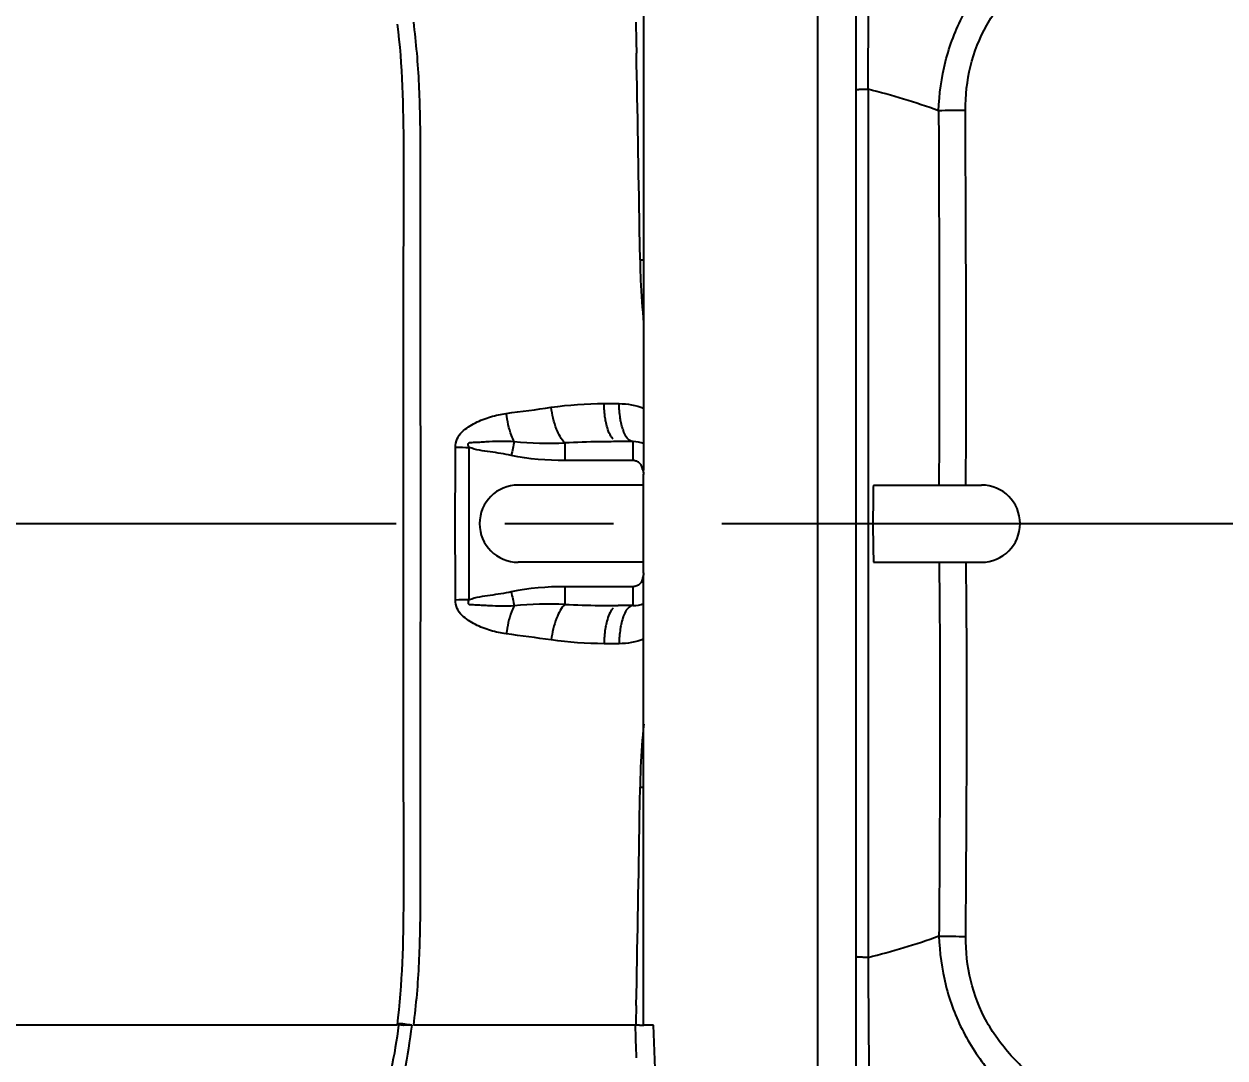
# Model space of a CAD drawing. Header units: millimetres. Extents: x 5828 to 6704, y 123 to 421.
# Drawn here: x 6600.341 to 6604.489, y 232.519 to 236.092 of the extents above; entities that cross this region are included whole.
import ezdxf

# ---------------------------------------------------------------- set-up
doc = ezdxf.new("R2010")
doc.units = ezdxf.units.MM
doc.linetypes.add('CENTER', pattern=[0.6, 0.375, -0.075, 0.075, -0.075])
for name, color, linetype in [('中心线', 7, 'Continuous'), ('外形图', 7, 'Continuous'), ('尺寸标注', 7, 'Continuous'), ('运动范围', 7, 'Continuous')]:
    doc.layers.add(name, color=color, linetype=linetype)
doc.styles.add('微软雅黑', font='msyh.ttc', dxfattribs={"height": 1.5})
doc.dimstyles.new('尺寸标注_1_15比例', dxfattribs={"dimtxt": 1.5, "dimasz": 1.25, "dimexe": 0.5, "dimexo": 0.4, "dimgap": 0.5, "dimtad": 1, "dimdec": 1, "dimlfac": 15, "dimdsep": 46, "dimtxsty": '微软雅黑', "dimcen": 0.09, "dimadec": 0, "dimazin": 0, "dimtp": 0.01, "dimtm": 0.01, "dimtfac": 1, "dimtdec": 1, "dimtofl": 0, "dimtmove": 0, "dimatfit": 3, "dimfxl": 1, "dimtolj": 1, "dimarcsym": 0})

# ---------------------------------------------------------------- blocks, each defined once
blk = doc.blocks.new('*D964')
at = {"layer": 'Defpoints', "color": 0}
for p in [(6599.8696, 245.0776), (6642.7754, 240.6831), (6560.7519, 234.3658), (6606.9481, 234.3718), (6651.9644, 234.3658)]:
    blk.add_point(p, dxfattribs=at)
at = {"layer": '尺寸标注', "color": 0, "lineweight": -2}
blk.add_arc((6606.914, 234.3658), 12.8206, 15.57922, 174.41148, dxfattribs=at)
at = {"layer": '尺寸标注', "color": 0}
for points in [[(6619.0604, 237.7629), (6619.4668, 237.8551), (6619.5402, 236.59)], [(6593.9463, 235.6245), (6594.3625, 235.6042), (6594.0935, 234.3658)]]:
    blk.add_solid(points, dxfattribs=at)
at = {"layer": '尺寸标注', "color": 0, "insert": (6607.3758, 248.4579), "char_height": 1.5, "attachment_point": 5, "rotation": 358.1233, "style": '微软雅黑'}
blk.add_mtext('\\A1;-\\A1;170%%d', dxfattribs=at)
blk = doc.blocks.new('*D965')
at = {"layer": 'Defpoints', "color": 0}
for p in [(6560.7519, 234.3658), (6606.9481, 234.3718), (6651.9644, 234.3658), (6642.7754, 228.0485), (6600.0932, 223.893)]:
    blk.add_point(p, dxfattribs=at)
at = {"layer": '尺寸标注', "color": 0, "lineweight": -2}
blk.add_arc((6606.9821, 234.3658), 12.5355, 185.71574, 344.27495, dxfattribs=at)
at = {"layer": '尺寸标注', "color": 0}
for points in [[(6594.717, 233.1277), (6594.3009, 233.107), (6594.4466, 234.3658)], [(6619.2515, 230.922), (6618.8453, 231.0148), (6619.3268, 232.187)]]:
    blk.add_solid(points, dxfattribs=at)
at = {"layer": '尺寸标注', "color": 0, "insert": (6606.0001, 223.1523), "char_height": 1.5, "attachment_point": 5, "rotation": 354.9953, "style": '微软雅黑'}
blk.add_mtext('\\A1;+\\A1;170%%d', dxfattribs=at)

msp = doc.modelspace()

# ---------------------------------------------------------------- linework, layer by layer
at = {"layer": '中心线', "linetype": 'CENTER', "ltscale": 5}
msp.add_line((6560.7519, 234.3658), (6651.9644, 234.3658), dxfattribs=at)
at = {"layer": '外形图'}
for p, q in [((6602.4814, 237.4121), (6602.4814, 234.5509)), ((6603.2148, 237.3837), (6603.2148, 231.3479)), ((6603.0814, 237.1658), (6603.0814, 231.5658)), ((6603.2565, 235.8665), (6603.2565, 232.8668)), ((6602.4689, 235.2768), (6602.4672, 235.3823)), ((6602.345, 234.7806), (6602.3968, 234.7806)), ((6602.2099, 234.5836), (6602.2099, 234.6448)), ((6602.4449, 234.6491), (6602.393, 234.6491)), ((6602.4449, 234.5836), (6602.4449, 234.6491)), ((6602.4449, 234.5836), (6602.2099, 234.5836)), ((6602.4814, 234.4991), (6602.0481, 234.4991)), ((6602.4814, 234.2325), (6602.4814, 234.4991)), ((6603.2748, 234.4991), (6603.6481, 234.4991)), ((6603.2148, 234.3659), (6603.2565, 234.366)), ((6603.2565, 234.3658), (6603.2726, 234.3658)), ((6603.7814, 234.3658), (6605.1181, 234.3658)), ((6602.4814, 234.2325), (6602.0481, 234.2325)), ((6603.2755, 234.2325), (6603.6481, 234.2325)), ((6602.4814, 232.6325), (6602.4814, 234.1807)), ((6602.2099, 234.0868), (6602.2099, 234.148)), ((6602.4449, 234.148), (6602.2099, 234.148)), ((6602.4449, 234.0825), (6602.4449, 234.148)), ((6602.4449, 234.0825), (6602.393, 234.0825)), ((6602.3968, 233.951), (6602.345, 233.951)), ((6602.4672, 233.3496), (6602.4689, 233.4548)), ((6602.4557, 232.7006), (6602.4566, 232.7409)), ((6601.6296, 232.6325), (6593.2721, 232.6325)), ((6601.6807, 232.6325), (6601.6571, 232.6325)), ((6602.4544, 232.6325), (6601.686, 232.6325)), ((6602.516, 232.6325), (6602.4814, 232.6325))]:
    msp.add_line(p, q, dxfattribs=at)
for centre, radius, start, end in [((6642.1369, 236.8499), 39.6896, 181.08385, 181.23967), ((6470.475, 233.3738), 132.0075, 0.871776, 1.136111), ((6602.6635, 233.4754), 2.4636, 70.1463, 76.0727), ((6603.6184, 229.855), 5.9387, 90.24973, 91.1411), ((6604.979, 235.3172), 2.5105, 180.9213, 182.5196), ((6605.3529, 235.3353), 2.8848, 182.5537, 185.5042), ((6602.5561, 234.7406), 0.1543, 198.7122, 201.4546), ((6615.8166, 231.731), 14.0878, 168.04257, 168.24324), ((6602.3859, 230.9817), 3.6673, 90.8875, 92.7515), ((6602.3928, 230.6472), 4.0019, 89.9984, 90.9127), ((6602.4449, 234.5491), 0.1, 68.5625, 90), ((6601.8928, 241.7025), 7.0731, 269.50435, 269.88915), ((6468.8636, 234.9084), 133.0159, 359.766273, 359.879838), ((6602.0481, 234.3658), 0.1333, 90, 270), ((6603.6481, 234.3658), 0.1333, 270, 90), ((6469.1447, 233.8225), 132.7348, 0.1207, 0.234505), ((6614.5495, 234.5453), 11.2783, 180.91185, 181.58938), ((6601.8937, 226.9675), 7.1347, 90.11628, 90.49782), ((6612.5085, 236.3045), 10.7074, 191.71685, 191.98086), ((6602.3859, 237.7499), 3.6673, 267.2485, 269.1125), ((6602.3928, 238.0844), 4.0019, 269.0873, 270.0016), ((6602.4449, 234.1825), 0.1, 270, 291.4375), ((6602.5561, 233.991), 0.1543, 158.5454, 161.2878), ((6605.3547, 233.3962), 2.8865, 174.4974, 177.4479), ((6604.9769, 233.4145), 2.5083, 177.4803, 179.0783), ((6470.1096, 235.3642), 132.373, 358.864482, 359.128008), ((6602.6632, 235.2673), 2.4727, 283.8821, 289.8153), ((6603.6366, 238.8697), 5.9303, 268.69326, 269.58588), ((7226.2744, 237.1958), 623.033, 180.3981139, 180.5168051), ((6624.8905, 232.2226), 22.4399, 178.77954, 178.95346), ((6611.2315, 232.8795), 8.7829, 181.61188, 182.34967), ((6602.4568, 229.5049), 3.1275, 89.8053, 90.0454), ((6602.4829, 237.3501), 4.7177, 269.8122, 269.985), ((6500.6743, 229.2034), 101.8994, 1.66018, 1.928478)]:
    msp.add_arc(centre, radius, start, end, dxfattribs=at)
for points, knots in [([(6603.2564, 235.8665), (6603.257, 235.984), (6603.2591, 236.2144), (6603.2615, 236.5499), (6603.264, 236.8621), (6603.266, 237.0613), (6603.2668, 237.1554)], [0, 0, 0, 0, 0.273455, 0.536329, 0.780814, 1, 1, 1, 1]), ([(6603.5001, 235.7925), (6603.5022, 235.8498), (6603.5176, 235.9643), (6603.5794, 236.1263), (6603.6764, 236.2699), (6603.8422, 236.4295), (6604.0971, 236.5699), (6604.321, 236.626), (6604.4342, 236.6428)], [0, 0, 0, 0, 0.125093, 0.250163, 0.375201, 0.50032, 0.749927, 1, 1, 1, 1]), ([(6603.5925, 235.7936), (6603.5929, 235.8447), (6603.6032, 235.9473), (6603.6605, 236.0914), (6603.7525, 236.2156), (6603.8696, 236.316), (6604.0025, 236.3937), (6604.145, 236.4514), (6604.2936, 236.4901), (6604.3949, 236.505), (6604.4456, 236.5112)], [0, 0, 0, 0, 0.124901, 0.249796, 0.374698, 0.499738, 0.624782, 0.749873, 0.874908, 1, 1, 1, 1]), ([(6601.6303, 236.0922), (6601.6487, 235.9496), (6601.6536, 235.6609), (6601.6504, 235.2295), (6601.6513, 234.7976), (6601.6506, 234.5097), (6601.6504, 234.3658)], [0, 0, 0, 0, 0.249861, 0.499896, 0.749943, 1, 1, 1, 1]), ([(6601.686, 236.0991), (6601.6951, 236.0275), (6601.7076, 235.8833), (6601.7109, 235.5942), (6601.7091, 235.233), (6601.7102, 234.7994), (6601.7103, 234.5103), (6601.7104, 234.3658)], [0, 0, 0, 0, 0.124968, 0.24996, 0.499962, 0.749975, 1, 1, 1, 1]), ([(6603.2564, 235.8665), (6603.2508, 235.8664), (6603.2427, 235.8662), (6603.2326, 235.8659), (6603.2265, 235.8655), (6603.2218, 235.8652), (6603.218, 235.8649), (6603.2162, 235.8645), (6603.2148, 235.8642), (6603.2148, 235.8639)], [0, 0, 0, 0, 0.405168, 0.577524, 0.723732, 0.841023, 0.926883, 0.979828, 1, 1, 1, 1]), ([(6603.5001, 235.7925), (6603.5006, 235.6848), (6603.5015, 235.4154), (6603.503, 234.9842), (6603.502, 234.6609), (6603.5011, 234.4991)], [0, 0, 0, 0, 0.249908, 0.624882, 1, 1, 1, 1]), ([(6603.5942, 234.499), (6603.5949, 234.6069), (6603.5959, 234.8767), (6603.5946, 235.3082), (6603.5933, 235.6319), (6603.5925, 235.7936)], [0, 0, 0, 0, 0.250092, 0.625117, 1, 1, 1, 1]), ([(6602.2099, 234.6448), (6602.1958, 234.6569), (6602.1757, 234.6992), (6602.1655, 234.7421), (6602.1621, 234.7677)], [0, 0, 0, 0, 0.417729, 1, 1, 1, 1]), ([(6602.3516, 234.7147), (6602.3505, 234.7198), (6602.3466, 234.7416), (6602.3451, 234.7637), (6602.345, 234.7806)], [0, 0, 0, 0, 0.23659, 1, 1, 1, 1]), ([(6602.4035, 234.7147), (6602.4024, 234.7198), (6602.3985, 234.7416), (6602.3969, 234.7637), (6602.3968, 234.7806)], [0, 0, 0, 0, 0.236593, 1, 1, 1, 1]), ([(6601.8317, 234.6297), (6601.8317, 234.6395), (6601.835, 234.6594), (6601.8527, 234.6834), (6601.8758, 234.7004), (6601.9084, 234.7192), (6601.9521, 234.7364), (6601.9887, 234.7443), (6602.0071, 234.7468)], [0, 0, 0, 0, 0.130058, 0.257315, 0.382705, 0.507166, 0.754204, 1, 1, 1, 1]), ([(6602.0344, 234.6498), (6602.031, 234.6563), (6602.0175, 234.6873), (6602.0103, 234.7207), (6602.0071, 234.7468)], [0, 0, 0, 0, 0.219146, 1, 1, 1, 1]), ([(6602.3756, 234.6582), (6602.3728, 234.6612), (6602.3609, 234.6781), (6602.3551, 234.6985), (6602.3516, 234.7147)], [0, 0, 0, 0, 0.195863, 1, 1, 1, 1]), ([(6602.4449, 234.6491), (6602.4418, 234.6491), (6602.4253, 234.6542), (6602.4174, 234.6716), (6602.4124, 234.6841)], [0, 0, 0, 0, 0.184867, 1, 1, 1, 1]), ([(6601.8792, 234.6294), (6601.8774, 234.6327), (6601.8744, 234.6379), (6601.8779, 234.6452), (6601.8854, 234.6467), (6601.8942, 234.6468), (6601.9087, 234.6473), (6601.9266, 234.6484), (6601.9554, 234.6503), (6601.9913, 234.6517), (6602.0201, 234.6508), (6602.0344, 234.6498)], [0, 0, 0, 0, 0.063836, 0.092593, 0.125067, 0.187303, 0.250007, 0.375274, 0.500421, 0.750382, 1, 1, 1, 1]), ([(6602.0243, 234.6015), (6602.0001, 234.6065), (6601.9517, 234.6141), (6601.902, 234.6203), (6601.8792, 234.6294)], [0, 0, 0, 0, 0.500477, 1, 1, 1, 1]), ([(6602.4798, 234.5509), (6602.4777, 234.5513), (6602.4779, 234.5576), (6602.4752, 234.565), (6602.469, 234.5747), (6602.4579, 234.5819), (6602.4492, 234.5836), (6602.4449, 234.5836)], [0, 0, 0, 0, 0.124672, 0.25207, 0.500659, 0.750064, 1, 1, 1, 1]), ([(6602.4814, 234.4991), (6602.4814, 234.5078), (6602.4815, 234.5208), (6602.4814, 234.5359), (6602.4818, 234.5446), (6602.4798, 234.5487), (6602.4798, 234.5509)], [0, 0, 0, 0, 0.500152, 0.750386, 0.87494, 1, 1, 1, 1]), ([(6603.2748, 234.4991), (6603.2745, 234.488), (6603.2732, 234.4603), (6603.274, 234.4158), (6603.2728, 234.3825), (6603.2726, 234.3658)], [0, 0, 0, 0, 0.250016, 0.624999, 1, 1, 1, 1]), ([(6601.6504, 234.3658), (6601.6506, 234.2213), (6601.6513, 233.9323), (6601.6504, 233.4986), (6601.6539, 233.0655), (6601.648, 232.7757), (6601.6296, 232.6325)], [0, 0, 0, 0, 0.250058, 0.500105, 0.750141, 1, 1, 1, 1]), ([(6601.7104, 234.3658), (6601.7103, 234.2213), (6601.7102, 233.9322), (6601.7091, 233.4986), (6601.7109, 233.1374), (6601.7076, 232.8483), (6601.6952, 232.7041), (6601.686, 232.6325)], [0, 0, 0, 0, 0.250026, 0.500041, 0.750044, 0.875035, 1, 1, 1, 1]), ([(6602.4798, 234.1807), (6602.4798, 234.1829), (6602.4818, 234.187), (6602.4814, 234.1957), (6602.4815, 234.2108), (6602.4814, 234.2238), (6602.4814, 234.2325)], [0, 0, 0, 0, 0.12506, 0.249614, 0.499848, 1, 1, 1, 1]), ([(6603.5019, 234.2325), (6603.5031, 234.1248), (6603.5053, 233.8557), (6603.5044, 233.4252), (6603.5026, 233.1023), (6603.5014, 232.9409)], [0, 0, 0, 0, 0.250093, 0.625118, 1, 1, 1, 1]), ([(6603.5938, 232.9396), (6603.5947, 233.0473), (6603.5964, 233.3166), (6603.5986, 233.7476), (6603.5969, 234.071), (6603.5951, 234.2326)], [0, 0, 0, 0, 0.249908, 0.624882, 1, 1, 1, 1]), ([(6602.4798, 234.1807), (6602.4777, 234.1803), (6602.4779, 234.1739), (6602.4752, 234.1666), (6602.469, 234.1569), (6602.4579, 234.1497), (6602.4492, 234.148), (6602.4449, 234.148)], [0, 0, 0, 0, 0.124812, 0.25197, 0.500622, 0.750041, 1, 1, 1, 1]), ([(6602.0071, 233.9848), (6601.9887, 233.9873), (6601.9521, 233.9952), (6601.9084, 234.0124), (6601.8758, 234.0312), (6601.8527, 234.0482), (6601.835, 234.0721), (6601.8317, 234.0921), (6601.8317, 234.1019)], [0, 0, 0, 0, 0.245814, 0.492869, 0.617338, 0.742732, 0.869931, 1, 1, 1, 1]), ([(6602.0344, 234.0818), (6602.0201, 234.0808), (6601.9913, 234.0799), (6601.9554, 234.0814), (6601.9266, 234.0832), (6601.9087, 234.0843), (6601.8941, 234.0848), (6601.8854, 234.085), (6601.8776, 234.0861), (6601.8748, 234.0938), (6601.8774, 234.0989), (6601.8792, 234.1022)], [0, 0, 0, 0, 0.249519, 0.499385, 0.624482, 0.7497, 0.81237, 0.874814, 0.906903, 0.9362, 1, 1, 1, 1]), ([(6602.0243, 234.1301), (6602.0002, 234.1251), (6601.9517, 234.1175), (6601.902, 234.1113), (6601.8792, 234.1022)], [0, 0, 0, 0, 0.500475, 1, 1, 1, 1]), ([(6602.0344, 234.0818), (6602.031, 234.0753), (6602.0175, 234.0443), (6602.0103, 234.0109), (6602.0071, 233.9848)], [0, 0, 0, 0, 0.219149, 1, 1, 1, 1]), ([(6602.2099, 234.0868), (6602.1958, 234.0747), (6602.1757, 234.0324), (6602.1655, 233.9895), (6602.1621, 233.9639)], [0, 0, 0, 0, 0.41773, 1, 1, 1, 1]), ([(6602.3756, 234.0734), (6602.3728, 234.0705), (6602.3609, 234.0535), (6602.3551, 234.0331), (6602.3516, 234.0169)], [0, 0, 0, 0, 0.195863, 1, 1, 1, 1]), ([(6602.4449, 234.0825), (6602.4418, 234.0825), (6602.4253, 234.0774), (6602.4174, 234.06), (6602.4124, 234.0475)], [0, 0, 0, 0, 0.184867, 1, 1, 1, 1]), ([(6602.3516, 234.0169), (6602.3505, 234.0118), (6602.3466, 233.99), (6602.3451, 233.9679), (6602.345, 233.951)], [0, 0, 0, 0, 0.23659, 1, 1, 1, 1]), ([(6602.4035, 234.0169), (6602.4024, 234.0118), (6602.3985, 233.99), (6602.3969, 233.9679), (6602.3968, 233.951)], [0, 0, 0, 0, 0.236593, 1, 1, 1, 1]), ([(6603.5014, 232.9409), (6603.5034, 232.8836), (6603.5184, 232.7688), (6603.58, 232.6064), (6603.6769, 232.4624), (6603.8017, 232.3422), (6603.9453, 232.2459), (6604.1017, 232.1723), (6604.2662, 232.1196), (6604.3791, 232.0973), (6604.4359, 232.0886)], [0, 0, 0, 0, 0.124946, 0.24988, 0.374777, 0.499765, 0.624781, 0.749816, 0.8749, 1, 1, 1, 1]), ([(6604.4489, 232.2199), (6604.398, 232.2264), (6604.2966, 232.2417), (6604.1472, 232.2796), (6604.0044, 232.3376), (6603.871, 232.4153), (6603.7535, 232.5161), (6603.6612, 232.6407), (6603.6042, 232.7854), (6603.5937, 232.8884), (6603.5938, 232.9396)], [0, 0, 0, 0, 0.125089, 0.250085, 0.37517, 0.500245, 0.625285, 0.75022, 0.87511, 1, 1, 1, 1]), ([(6603.2565, 232.8668), (6603.2508, 232.8668), (6603.2427, 232.867), (6603.2327, 232.8674), (6603.2265, 232.8677), (6603.2218, 232.8681), (6603.218, 232.8684), (6603.2162, 232.8688), (6603.2148, 232.869), (6603.2148, 232.8693)], [0, 0, 0, 0, 0.405249, 0.577646, 0.723882, 0.841185, 0.927041, 0.979953, 1, 1, 1, 1]), ([(6601.6353, 232.6325), (6601.6218, 232.53), (6601.5803, 232.3265), (6601.495, 232.1355), (6601.4404, 232.0479)], [0, 0, 0, 0, 0.500316, 1, 1, 1, 1]), ([(6601.6805, 232.6325), (6601.6669, 232.5253), (6601.6271, 232.3121), (6601.5459, 232.1096), (6601.4936, 232.0152)], [0, 0, 0, 0, 0.500403, 1, 1, 1, 1]), ([(6601.6807, 232.6325), (6601.6727, 232.6344), (6601.6567, 232.6351), (6601.6388, 232.6396), (6601.6313, 232.6359)], [0, 0, 0, 0, 0.497926, 1, 1, 1, 1])]:
    msp.add_open_spline(points, degree=3, knots=knots, dxfattribs=at)
for points in [[(6602.4689, 235.2768), (6602.473, 235.2768), (6602.4771, 235.2769), (6602.4811, 235.2769)], [(6602.0071, 234.7468), (6602.0588, 234.7537), (6602.1105, 234.7602), (6602.1621, 234.7677)], [(6602.1621, 234.7677), (6602.2226, 234.7766), (6602.2839, 234.7806), (6602.345, 234.7806)], [(6602.3968, 234.7806), (6602.4255, 234.7806), (6602.4547, 234.7751), (6602.4814, 234.7646)], [(6602.4099, 234.6911), (6602.4073, 234.6988), (6602.4052, 234.7067), (6602.4035, 234.7147)], [(6602.0344, 234.6498), (6602.0926, 234.6436), (6602.1514, 234.6424), (6602.2099, 234.6448)], [(6601.8306, 234.3658), (6601.831, 234.4538), (6601.8314, 234.5417), (6601.8317, 234.6297)], [(6602.2099, 234.5836), (6602.1477, 234.5836), (6602.0851, 234.5888), (6602.0243, 234.6015)], [(6601.8317, 234.1019), (6601.8314, 234.1899), (6601.831, 234.2778), (6601.8306, 234.3658)], [(6602.2099, 234.148), (6602.1477, 234.148), (6602.0851, 234.1428), (6602.0243, 234.1301)], [(6602.2099, 234.0868), (6602.1514, 234.0892), (6602.0926, 234.088), (6602.0344, 234.0818)], [(6602.4099, 234.0405), (6602.4073, 234.0328), (6602.4052, 234.0249), (6602.4035, 234.0169)], [(6602.1621, 233.9639), (6602.1105, 233.9714), (6602.0588, 233.9779), (6602.0071, 233.9848)], [(6602.345, 233.951), (6602.2839, 233.951), (6602.2226, 233.955), (6602.1621, 233.9639)], [(6602.4814, 233.967), (6602.4547, 233.9565), (6602.4255, 233.951), (6602.3968, 233.951)], [(6602.4689, 233.4548), (6602.473, 233.4548), (6602.4771, 233.4547), (6602.4811, 233.4547)], [(6601.6571, 232.6325), (6601.6485, 232.6312), (6601.6395, 232.6329), (6601.6313, 232.6359)]]:
    msp.add_open_spline(points, degree=3, dxfattribs=at)
at = {"layer": '运动范围', "color": 0}
msp.add_arc((6606.9481, 234.3658), 36.38, 10, 350, dxfattribs=at)

# ---------------------------------------------------------------- dimensions: what is measured, and where the dimension line sits
at = {"layer": '尺寸标注'}
for base, line2, text, picture, middle in [((6599.8696, 245.0776), ((6642.7754, 240.6831), (6606.9481, 234.3718)), '\\A1;-<>', '*D964', (6607.3339, 247.1795)), ((6600.0932, 223.893), ((6642.7754, 228.0485), (6606.9481, 234.3718)), '\\A1;+<>', '*D965', (6605.8885, 221.8781))]:
    dim = msp.add_angular_dim_2l(base=base, line1=((6560.7519, 234.3658), (6651.9644, 234.3658)), line2=line2, text=text, dimstyle='尺寸标注_1_15比例', override={"dimtxsty": '微软雅黑'}, dxfattribs=at)
    dim.commit()
    dim.dimension.update_dxf_attribs({"geometry": picture, "text_midpoint": middle, "dimtype": 162})

doc.saveas('drawing.dxf')
